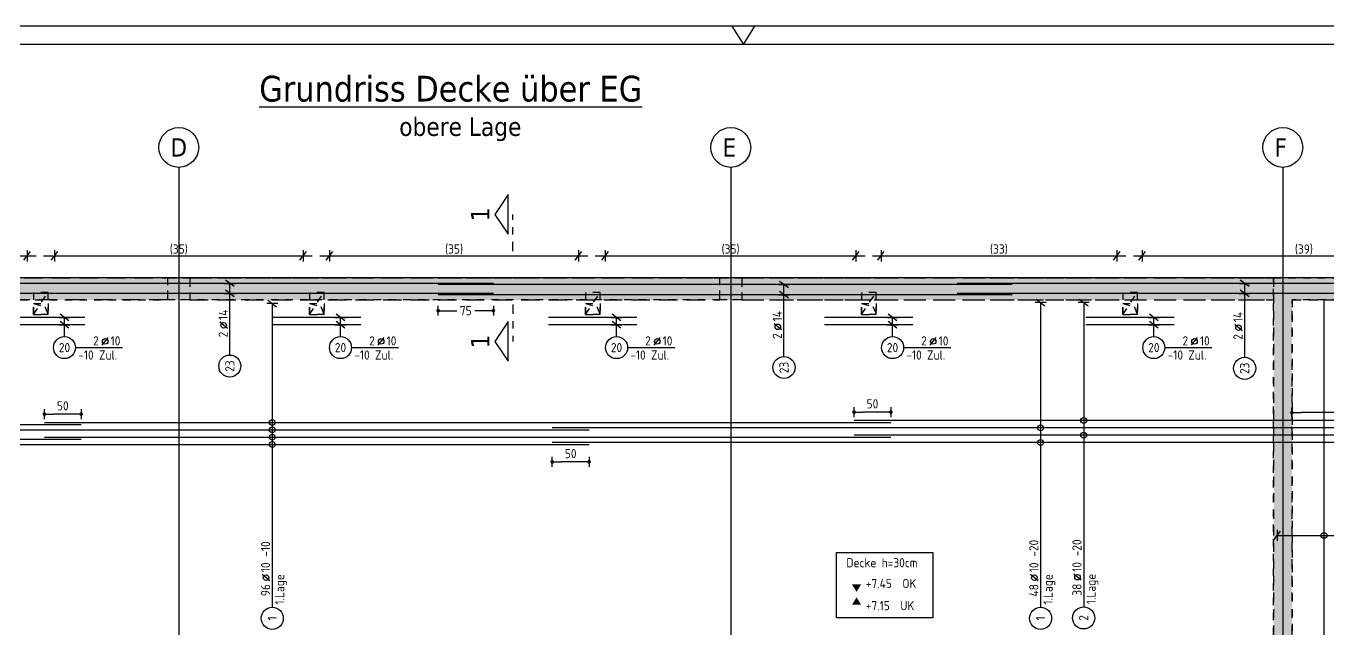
# Model space of a CAD drawing. Extents: x 0 to 76.8, y 0 to 29.7.
# Drawn here: x 19.98 to 37.67, y 21.51 to 29.7 of the extents above; entities that cross this region are included whole.
import ezdxf
from ezdxf.enums import TextEntityAlignment as Align

# ---------------------------------------------------------------- set-up
doc = ezdxf.new("R2010")
doc.units = 0
doc.header["$LTSCALE"] = 0.5
for name, pattern in [('AUSGEZOGEN', [1000.01, 1000, 0.01]), ('DOT', [0.175, 0.05, -0.125]), ('HIDDEN2', [0.187, 0.125, -0.062]), ('PUNKT', [0.175, 0.05, -0.125]), ('STRICHLINIE', [0.75, 0.5, -0.25]), ('STRICHPUNKT2', [0.55, 0.25, -0.125, 0.05, -0.125]), ('VERDECKT', [0.375, 0.25, -0.125])]:
    doc.linetypes.add(name, pattern=pattern)
for name, color, linetype in [('1.OG', 7, 'Continuous'), ('ACHSEN', 7, 'Continuous'), ('BETON', 7, 'Continuous'), ('Brüstung 1.OG', 7, 'Continuous'), ('DD', 7, 'Continuous'), ('DRUEBER', 7, 'Continuous'), ('grau_mittel', 7, 'Continuous'), ('koten', 7, 'Continuous'), ('MASSE', 7, 'Continuous'), ('OBJEKT', 7, 'Continuous'), ('RAHMEN', 7, 'Continuous'), ('RND', 7, 'Continuous'), ('SCHNITTE', 7, 'Continuous'), ('SFP_Achsen', 7, 'Continuous'), ('TEXT', 7, 'Continuous'), ('VERDECKT', 7, 'Continuous'), ('VERDECKT2', 7, 'Continuous')]:
    doc.layers.add(name, color=color, linetype=linetype)
doc.styles.add('helv', font='tahoma.ttf')
doc.styles.add('txt', font='isocp.shx')
doc.dimstyles.new('DOT_I', dxfattribs={"dimscale": 0.5, "dimtxt": 0.25, "dimasz": 0.25, "dimexe": 0.1, "dimexo": 0.3, "dimgap": 0.1, "dimtad": 1, "dimdec": 3, "dimzin": 3, "dimtxsty": 'txt', "dimblk": 'DOT', "dimblk1": 'DOT', "dimblk2": 'DOT', "dimsah": 1, "dimcen": 0.1, "dimse1": 1, "dimse2": 1, "dimazin": 0, "dimtfac": 1, "dimtdec": 4, "dimtix": 1, "dimtmove": 2, "dimatfit": 3, "dimfxl": 0, "dimtvp": 1, "dimtolj": 1, "dimtzin": 0, "dimarcsym": 0})
pattern_1 = [(0, (-74.13047, 266.186844), (0.025, 0.05), [0, -0.05])]

# ---------------------------------------------------------------- blocks, each defined once
blk = doc.blocks.new('okrd_o')
at = {"layer": 'koten', "color": 7, "linetype": 'Continuous'}
blk.add_solid([(-0.125, 0.202), (0.125, 0.202), (0, 0)], dxfattribs=at)
at = {"layer": 'koten', "style": 'txt'}
blk.add_attdef('OKRD', (0.25, 0.1), '', height=0.25, dxfattribs=at)
blk = doc.blocks.new('okrd_u')
at = {"layer": 'koten', "color": 7, "linetype": 'Continuous'}
blk.add_solid([(-0.125, -0.202), (0.125, -0.202), (0, 0)], dxfattribs=at)
at = {"layer": 'koten', "style": 'txt'}
blk.add_attdef('OKRD', (0.25, -0.35), '', height=0.25, dxfattribs=at)
blk = doc.blocks.new('A1-35-0')
at = {"layer": 'RAHMEN'}
blk.add_line((118.9, 59.4), (0, 59.4), dxfattribs=at)
at = {"layer": 'RAHMEN', "color": 7, "linetype": 'Continuous'}
for p, q in [((59.14, 59.4), (59.45, 58.9)), ((59.45, 58.9), (59.76, 59.4))]:
    blk.add_line(p, q, dxfattribs=at)
at = {"layer": 'RAHMEN', "color": 5}
blk.add_line((118.4, 58.9), (2, 58.9), dxfattribs=at)
blk = doc.blocks.new('lei_gre')
at = {"layer": 'RND', "color": 7, "linetype": 'Continuous'}
for p, q in [((-0.09, -0.12), (0.09, 0.12)), ((0, 0.15), (0, -0.15))]:
    blk.add_line(p, q, dxfattribs=at)
blk = doc.blocks.new('RND_LEI')
at = {"layer": 'RND', "color": 7, "linetype": 'Continuous'}
blk.add_line((1.022, 0.066), (1.19, 0.27), dxfattribs=at)
for centre, radius in [((0, 0), 0.3), ((1.106, 0.168), 0.075)]:
    blk.add_circle(centre, radius, dxfattribs=at)
at = {"layer": 'RND', "color": 7, "linetype": 'Continuous', "style": 'txt'}
blk.add_attdef('POSL', text='', height=0.25, dxfattribs=at).set_placement((0, 0), align=Align.MIDDLE)
blk.add_attdef('ANZ', text='', height=0.25, dxfattribs=at).set_placement((0.931, 0.057), align=Align.RIGHT)
for tag, p in [('DUM', (1.253, 0.057)), ('ABSTD', (1.674, 0.057)), ('POSTXT', (0.374, -0.327))]:
    blk.add_attdef(tag, p, '', height=0.25, dxfattribs=at)
blk = doc.blocks.new('DOT')
at = {"layer": 'MASSE', "color": 7, "linetype": 'Continuous'}
for p, q in [((0, 0), (-1, 0)), ((0, 0.54), (0, -0.54))]:
    blk.add_line(p, q, dxfattribs=at)
at = {"layer": 'MASSE', "color": 7, "linetype": 'Continuous', "const_width": 0.2}
blk.add_lwpolyline([(-0.1, 0, 1), (0.1, 0, 1)], format="xyb", close=True, dxfattribs=at)
blk = doc.blocks.new('*D26')
at = {"layer": 'Defpoints', "color": 0, "linetype": 'AUSGEZOGEN', "transparency": 16777216}
for p in [(20.229, 24.428), (20.229, 24.428), (20.729, 24.428)]:
    blk.add_point(p, dxfattribs=at)
at = {"layer": 'MASSE', "color": 0, "linetype": 'AUSGEZOGEN', "lineweight": -2, "transparency": 16777216}
blk.add_line((20.604, 24.428), (20.354, 24.428), dxfattribs=at)
at = {"layer": 'MASSE', "color": 0, "linetype": 'AUSGEZOGEN', "lineweight": -2, "transparency": 16777216, "xscale": 0.125, "yscale": 0.125, "zscale": 0.125, "rotation": 180}
blk.add_blockref('DOT', (20.229, 24.428), dxfattribs=at)
at = {"layer": 'MASSE', "color": 0, "linetype": 'AUSGEZOGEN', "lineweight": -2, "transparency": 16777216, "xscale": 0.125, "yscale": 0.125, "zscale": 0.125}
blk.add_blockref('DOT', (20.729, 24.428), dxfattribs=at)
at = {"layer": 'MASSE', "color": 0, "linetype": 'AUSGEZOGEN', "transparency": 16777216, "insert": (20.479, 24.541), "char_height": 0.125, "attachment_point": 5, "style": 'txt'}
blk.add_mtext('\\A1;50', dxfattribs=at)
blk = doc.blocks.new('*D27')
at = {"layer": 'Defpoints', "color": 0, "linetype": 'AUSGEZOGEN', "transparency": 16777216}
for p in [(27.129, 23.779), (27.129, 23.779), (27.629, 23.779)]:
    blk.add_point(p, dxfattribs=at)
at = {"layer": 'MASSE', "color": 0, "linetype": 'AUSGEZOGEN', "lineweight": -2, "transparency": 16777216}
blk.add_line((27.504, 23.779), (27.254, 23.779), dxfattribs=at)
at = {"layer": 'MASSE', "color": 0, "linetype": 'AUSGEZOGEN', "lineweight": -2, "transparency": 16777216, "xscale": 0.125, "yscale": 0.125, "zscale": 0.125, "rotation": 180}
blk.add_blockref('DOT', (27.129, 23.779), dxfattribs=at)
at = {"layer": 'MASSE', "color": 0, "linetype": 'AUSGEZOGEN', "lineweight": -2, "transparency": 16777216, "xscale": 0.125, "yscale": 0.125, "zscale": 0.125}
blk.add_blockref('DOT', (27.629, 23.779), dxfattribs=at)
at = {"layer": 'MASSE', "color": 0, "linetype": 'AUSGEZOGEN', "transparency": 16777216, "insert": (27.379, 23.892), "char_height": 0.125, "attachment_point": 5, "style": 'txt'}
blk.add_mtext('\\A1;50', dxfattribs=at)
blk = doc.blocks.new('*D28')
at = {"layer": 'Defpoints', "color": 0, "linetype": 'AUSGEZOGEN', "transparency": 16777216}
for p in [(31.229, 24.455), (31.229, 24.455), (31.729, 24.455)]:
    blk.add_point(p, dxfattribs=at)
at = {"layer": 'MASSE', "color": 0, "linetype": 'AUSGEZOGEN', "lineweight": -2, "transparency": 16777216}
blk.add_line((31.604, 24.455), (31.354, 24.455), dxfattribs=at)
at = {"layer": 'MASSE', "color": 0, "linetype": 'AUSGEZOGEN', "lineweight": -2, "transparency": 16777216, "xscale": 0.125, "yscale": 0.125, "zscale": 0.125, "rotation": 180}
blk.add_blockref('DOT', (31.229, 24.455), dxfattribs=at)
at = {"layer": 'MASSE', "color": 0, "linetype": 'AUSGEZOGEN', "lineweight": -2, "transparency": 16777216, "xscale": 0.125, "yscale": 0.125, "zscale": 0.125}
blk.add_blockref('DOT', (31.729, 24.455), dxfattribs=at)
at = {"layer": 'MASSE', "color": 0, "linetype": 'AUSGEZOGEN', "transparency": 16777216, "insert": (31.479, 24.568), "char_height": 0.125, "attachment_point": 5, "style": 'txt'}
blk.add_mtext('\\A1;50', dxfattribs=at)
blk = doc.blocks.new('*D29')
at = {"layer": 'Defpoints', "color": 0, "linetype": 'AUSGEZOGEN', "transparency": 16777216}
for p in [(37.179, 24.448), (37.179, 24.448), (38.629, 24.448)]:
    blk.add_point(p, dxfattribs=at)
at = {"layer": 'MASSE', "color": 0, "linetype": 'AUSGEZOGEN', "lineweight": -2, "transparency": 16777216}
blk.add_line((38.504, 24.448), (37.304, 24.448), dxfattribs=at)
at = {"layer": 'MASSE', "color": 0, "linetype": 'AUSGEZOGEN', "lineweight": -2, "transparency": 16777216, "xscale": 0.125, "yscale": 0.125, "zscale": 0.125, "rotation": 180}
blk.add_blockref('DOT', (37.179, 24.448), dxfattribs=at)
at = {"layer": 'MASSE', "color": 0, "linetype": 'AUSGEZOGEN', "lineweight": -2, "transparency": 16777216, "xscale": 0.125, "yscale": 0.125, "zscale": 0.125}
blk.add_blockref('DOT', (38.629, 24.448), dxfattribs=at)
at = {"layer": 'MASSE', "color": 0, "linetype": 'AUSGEZOGEN', "transparency": 16777216, "insert": (37.904, 24.56), "char_height": 0.125, "attachment_point": 5, "style": 'txt'}
blk.add_mtext('\\A1;145', dxfattribs=at)
blk = doc.blocks.new('*D39')
at = {"layer": 'Defpoints', "color": 0, "linetype": 'AUSGEZOGEN', "transparency": 16777216}
for p in [(25.579, 25.833), (25.579, 25.833), (26.329, 25.833)]:
    blk.add_point(p, dxfattribs=at)
at = {"layer": 'MASSE', "color": 0, "linetype": 'AUSGEZOGEN', "lineweight": -2, "transparency": 16777216}
for p, q in [((25.704, 25.833), (25.833, 25.833)), ((26.204, 25.833), (26.076, 25.833))]:
    blk.add_line(p, q, dxfattribs=at)
at = {"layer": 'MASSE', "color": 0, "linetype": 'AUSGEZOGEN', "lineweight": -2, "transparency": 16777216, "xscale": 0.125, "yscale": 0.125, "zscale": 0.125, "rotation": 180}
blk.add_blockref('DOT', (25.579, 25.833), dxfattribs=at)
at = {"layer": 'MASSE', "color": 0, "linetype": 'AUSGEZOGEN', "lineweight": -2, "transparency": 16777216, "xscale": 0.125, "yscale": 0.125, "zscale": 0.125}
blk.add_blockref('DOT', (26.329, 25.833), dxfattribs=at)
at = {"layer": 'MASSE', "color": 0, "linetype": 'AUSGEZOGEN', "transparency": 16777216, "insert": (25.954, 25.833), "char_height": 0.125, "attachment_point": 5, "style": 'txt'}
blk.add_mtext('\\A1;75', dxfattribs=at)
blk = doc.blocks.new('SCHN-1')
at = {"layer": 'SCHNITTE', "color": 5, "linetype": 'Continuous'}
blk.add_lwpolyline([(0.54, 0.125), (0, 0.485), (-0.54, 0.125)], close=True, dxfattribs=at)
at = {"layer": 'SCHNITTE', "color": 6, "linetype": 'Continuous', "style": 'helv'}
blk.add_attdef('SCHN-1', text='', height=0.5, dxfattribs=at).set_placement((0, 0.635), align=Align.CENTER)

msp = doc.modelspace()

# ---------------------------------------------------------------- hatches: boundary and pattern name
at = {"layer": '1.OG', "linetype": 'AUSGEZOGEN'}
h = msp.add_hatch(dxfattribs=at)
h.set_pattern_fill('DOTS', scale=0.8, double=1)
h.set_pattern_definition(pattern_1)
h.paths.add_polyline_path([(4.6895, 25.9803), (8.1795, 25.9803), (8.1795, 18.0303), (8.5795, 18.0303), (8.5795, 18.2803), (8.4295, 18.2803), (8.4295, 25.9803), (10.6795, 25.9803), (10.6795, 18.2803), (9.4645, 18.2803), (9.4645, 18.0303), (10.9295, 18.0303), (10.9295, 26.2803), (4.5295, 26.2803), (4.5295, 19.2053), (4.4795, 19.2053), (4.4795, 14.4753), (4.0245, 14.4753), (4.0245, 14.1753), (4.6895, 14.1753)])
h.paths.add_polyline_path([(8.1795, 11.7803), (8.5795, 11.7803), (8.5795, 12.0303), (8.4295, 12.0303), (8.4295, 16.1553), (14.5145, 16.1553), (14.5145, 12.0303), (14.3645, 12.0303), (14.3645, 11.7803), (14.9145, 11.7803), (14.9145, 12.0303), (14.7645, 12.0303), (14.7644, 14.7153), (17.6145, 14.7153), (17.6145, 12.0303), (16.0495, 12.0303), (16.0495, 11.7803), (25.2995, 11.7803), (25.2995, 12.0303), (20.2295, 12.0303), (20.2295, 15.3753), (21.3545, 15.3753), (21.3545, 15.6253), (20.2295, 15.6253), (20.2295, 16.4053), (17.4645, 16.4053), (17.4645, 16.1553), (17.6145, 16.1553), (17.6145, 14.9653), (14.7645, 14.9653), (14.7645, 16.1553), (16.5795, 16.1553), (16.5795, 16.4053), (8.1795, 16.4053)])
h.paths.add_polyline_path([(9.5895, 12.0303), (9.5895, 11.7803), (13.3545, 11.7803), (13.3545, 12.0303)], flags=17)
h.paths.add_polyline_path([(17.8645, 12.0303), (18.7795, 12.0303), (18.7795, 16.1553), (17.8645, 16.1553)], flags=16)
h.paths.add_polyline_path([(19.9795, 16.1553), (19.0295, 16.1553), (19.0295, 12.0303), (19.9795, 12.0303)], flags=16)
h.paths.add_polyline_path([(43.4545, 11.7553), (43.4545, 12.0553), (43.1545, 12.0553), (43.1545, 11.7553)])
h.paths.add_polyline_path([(43.4545, 18.7803), (43.1545, 18.7803), (43.1545, 18.0303), (43.4545, 18.0303)], flags=17)
h.paths.add_polyline_path([(39.6795, 25.9803), (43.1545, 25.9803), (43.1545, 21.2803), (43.4545, 21.2803), (43.4545, 26.2803), (36.9295, 26.2803), (36.9295, 18.0303), (38.3945, 18.0303), (38.3945, 18.2803), (37.1795, 18.2803), (37.1795, 25.9803), (39.4295, 25.9803), (39.4295, 18.2803), (39.2795, 18.2803), (39.2795, 18.0303), (39.6795, 18.0303)])
h.paths.add_polyline_path([(36.9295, 16.1553), (36.9295, 15.29), (37.1795, 15.29), (37.1795, 16.4053), (31.1045, 16.4053), (31.1045, 15.6253), (30.0545, 15.6253), (30.0545, 15.3753), (31.1045, 15.3753), (31.1045, 12.0303), (26.3095, 12.0303), (26.3095, 11.7803), (31.5045, 11.7803), (31.5045, 12.0303), (31.3545, 12.0303), (31.3545, 14.0053), (31.5045, 14.0053), (31.5045, 14.2553), (31.3545, 14.2553), (31.3545, 16.1553)])
h.paths.add_polyline_path([(33.9795, 14.0053), (33.9795, 12.0303), (32.3895, 12.0303), (32.3895, 11.7803), (37.1795, 11.7803), (37.1795, 12.4903), (36.9295, 12.4903), (36.9295, 12.0303), (34.2295, 12.0303), (34.2295, 14.0053), (36.9295, 14.0053), (36.9295, 13.5403), (37.1795, 13.5403), (37.1795, 14.405), (36.9295, 14.405), (36.9295, 14.2553), (32.3895, 14.2553), (32.3895, 14.0053)])
h.paths.add_polyline_path([(28.6545, 15.3753), (28.6545, 15.6253), (26.5045, 15.6253), (26.5045, 15.3753)], flags=17)
h.paths.add_polyline_path([(22.7545, 15.6253), (22.7545, 15.3753), (25.1045, 15.3753), (25.1045, 15.6253)], flags=17)
h.paths.add_polyline_path([(13.6295, 18.7803), (13.3795, 18.7803), (13.3795, 18.0853), (13.6295, 18.0853)])
h.paths.add_polyline_path([(15.4795, 18.0853), (15.7295, 18.0853), (15.7295, 18.7803), (15.4795, 18.7803)])
h.paths.add_polyline_path([(17.1295, 18.0853), (17.3795, 18.0853), (17.3795, 18.7803), (17.1295, 18.7803)])
h.paths.add_polyline_path([(19.2295, 18.0853), (19.4795, 18.0853), (19.4795, 18.7803), (19.2295, 18.7803)])
h.paths.add_polyline_path([(20.8795, 18.0853), (21.1295, 18.0853), (21.1295, 18.7803), (20.8795, 18.7803)])
h.paths.add_polyline_path([(22.9795, 18.0853), (23.2295, 18.0853), (23.2295, 18.7803), (22.9795, 18.7803)])
h.paths.add_polyline_path([(24.6295, 18.0853), (24.8795, 18.0853), (24.8795, 18.7803), (24.6295, 18.7803)])
h.paths.add_polyline_path([(26.7295, 18.0853), (26.9795, 18.0853), (26.9795, 18.7803), (26.7295, 18.7803)])
h.paths.add_polyline_path([(28.3795, 18.0853), (28.6295, 18.0853), (28.6295, 18.7803), (28.3795, 18.7803)])
h.paths.add_polyline_path([(30.4795, 18.0853), (30.7295, 18.0853), (30.7295, 18.7803), (30.4795, 18.7803)])
h.paths.add_polyline_path([(32.1295, 18.0853), (32.3795, 18.0853), (32.3795, 18.7803), (32.1295, 18.7803)])
h.paths.add_polyline_path([(34.4795, 18.7803), (34.2295, 18.7803), (34.2295, 18.0853), (34.4795, 18.0853)])
h.paths.add_polyline_path([(29.4045, 26.2803), (29.4045, 25.9803), (29.7045, 25.9803), (29.7045, 26.2803)])
h.paths.add_polyline_path([(21.9045, 26.2803), (21.9045, 25.9803), (22.2045, 25.9803), (22.2045, 26.2803)])
h.paths.add_polyline_path([(14.4045, 26.2803), (14.4045, 25.9803), (14.7045, 25.9803), (14.7045, 26.2803)])
h.paths.add_polyline_path([(4.4795, 10.7803), (4.6895, 10.7803), (4.6895, 12.1253), (4.0245, 12.1253), (4.0245, 11.8253), (4.4795, 11.8253)])
at = {"layer": 'Brüstung 1.OG', "linetype": 'DOT'}
h = msp.add_hatch(dxfattribs=at)
h.set_pattern_fill('DOTS', color=102, scale=0.8, double=1)
h.set_pattern_definition(pattern_1)
h.paths.add_polyline_path([(14.4045, 25.9803), (14.4045, 26.2803), (10.9295, 26.2803), (10.9295, 25.9803)])
h.paths.add_polyline_path([(14.7045, 26.2803), (14.7045, 25.9803), (21.9045, 25.9803), (21.9045, 26.2803)])
h.paths.add_polyline_path([(29.4045, 25.9803), (29.4045, 26.2803), (22.2045, 26.2803), (22.2045, 25.9803)])
h.paths.add_polyline_path([(36.9295, 25.9803), (36.9295, 26.2803), (29.7045, 26.2803), (29.7045, 25.9803)])
h.paths.add_polyline_path([(43.4545, 18.0303), (43.1545, 18.0303), (43.1545, 12.0553), (43.4545, 12.0553)])
h.paths.add_polyline_path([(43.1545, 10.7803), (43.4545, 10.7803), (43.4545, 11.7553), (43.1545, 11.7553)])
at = {"layer": 'grau_mittel'}
h = msp.add_hatch(color=61, dxfattribs=at)
h.paths.add_polyline_path([(8.1795, 25.9803), (8.1795, 26.2803), (4.5295, 26.2803), (4.5295, 20.7903), (4.6895, 20.7903), (4.6895, 25.9803)])
h.paths.add_polyline_path([(4.5295, 19.2053), (4.4795, 19.2053), (4.4795, 14.4753), (4.0245, 14.4753), (4.0245, 14.1753), (4.6895, 14.1753), (4.6895, 20.7903), (4.5295, 20.7903)])
h.paths.add_polyline_path([(4.4045, 14.1753), (4.4045, 12.1253), (4.6895, 12.1253), (4.7545, 12.1253), (4.7545, 14.1753), (4.6895, 14.1753)])
h.paths.add_polyline_path([(4.4795, 11.8253), (4.4795, 10.7803), (4.6895, 10.7803), (4.6895, 12.1253), (4.0245, 12.1253), (4.0245, 11.8253)])
h.paths.add_polyline_path([(9.5895, 11.7803), (9.5895, 12.0303), (8.5792, 12.0303), (8.5792, 11.7803)], flags=17)
h.paths.add_polyline_path([(8.1795, 11.7803), (8.5792, 11.7803), (8.5792, 12.0303), (8.4295, 12.0303), (8.4295, 16.1553), (14.5145, 16.1553), (14.5145, 15.6603), (14.7645, 15.6603), (14.7645, 16.1553), (14.9145, 16.1553), (15.8245, 16.1553), (15.8245, 16.4053), (8.1795, 16.4053)])
h.paths.add_polyline_path([(9.5895, 11.7803), (9.7895, 11.7803), (9.7895, 12.0303), (9.5895, 12.0303)], flags=17)
h.paths.add_polyline_path([(9.9895, 12.0303), (9.9895, 11.7803), (12.9545, 11.7803), (12.9545, 12.0303)], flags=17)
h.paths.add_polyline_path([(13.3545, 12.0303), (13.1545, 12.0303), (13.1545, 11.7803), (13.3545, 11.7803)], flags=17)
h.paths.add_polyline_path([(13.3545, 12.0303), (13.3545, 11.7803), (14.3645, 11.7803), (14.3645, 12.0303)], flags=17)
h.paths.add_polyline_path([(14.7645, 12.0303), (14.7645, 14.4653), (14.7644, 14.4653), (14.7644, 14.7153), (15.0145, 14.7153), (16.1245, 14.7153), (16.1245, 14.9653), (14.7645, 14.9653), (14.7645, 15.1153), (14.7645, 15.5103), (14.5145, 15.5103), (14.5145, 12.0303), (14.3645, 12.0303), (14.3645, 11.7803), (14.9145, 11.7803), (14.9145, 12.0303)])
h.paths.add_polyline_path([(15.9245, 11.7803), (15.9245, 12.0303), (14.9145, 12.0303), (14.9145, 11.7803)], flags=17)
h.paths.add_polyline_path([(15.9245, 11.7803), (16.1245, 11.7803), (16.1245, 12.0303), (15.9245, 12.0303)], flags=17)
h.paths.add_polyline_path([(17.8645, 14.7153), (17.8645, 14.9653), (16.3245, 14.9653), (16.3245, 14.7153)])
h.paths.add_polyline_path([(16.2245, 16.4053), (16.2245, 16.1553), (16.5795, 16.1553), (16.5795, 16.4053)])
h.paths.add_polyline_path([(16.5795, 16.1553), (17.4645, 16.1553), (17.4645, 16.4053), (16.5795, 16.4053)])
h.paths.add_polyline_path([(25.1045, 15.3753), (25.1045, 15.6253), (22.7545, 15.6253), (22.7545, 15.3753)])
h.paths.add_polyline_path([(28.8495, 11.7803), (28.8495, 12.0303), (20.7295, 12.0303), (20.7295, 11.7803)])
h.paths.add_polyline_path([(28.8495, 12.0303), (28.8495, 11.7803), (29.8595, 11.7803), (29.8595, 12.0303)])
h.paths.add_polyline_path([(29.8595, 12.0303), (29.8595, 11.7803), (30.0595, 11.7803), (30.0595, 12.0303)])
h.paths.add_polyline_path([(30.2595, 12.0303), (30.2595, 11.7803), (31.5045, 11.7803), (31.5045, 12.0303), (31.3545, 12.0303), (31.3545, 13.8053), (31.1045, 13.8053), (31.1045, 12.0303)])
h.paths.add_polyline_path([(31.5045, 12.0303), (31.5045, 11.7803), (32.3895, 11.7803), (32.3895, 12.0303)])
h.paths.add_polyline_path([(32.3895, 12.0303), (32.3895, 11.7803), (33.0945, 11.7803), (33.0945, 12.0303)], flags=17)
h.paths.add_polyline_path([(37.1795, 11.7803), (37.1795, 12.4903), (36.9295, 12.4903), (36.9295, 12.0303), (34.2295, 12.0303), (34.2295, 14.0053), (36.9295, 14.0053), (36.9295, 13.5403), (37.1795, 13.5403), (37.1795, 13.7903), (37.0995, 13.7903), (37.0995, 13.9403), (37.1795, 13.9403), (37.1795, 14.405), (36.9295, 14.405), (36.9295, 14.2553), (32.3895, 14.2553), (32.3895, 14.0053), (33.9795, 14.0053), (33.9795, 12.0303), (33.6945, 12.0303), (33.6945, 11.7803)])
h.paths.add_polyline_path([(31.5045, 14.2553), (31.5045, 14.0053), (32.3895, 14.0053), (32.3895, 14.2553)])
h.paths.add_polyline_path([(31.5045, 14.2553), (31.3546, 14.2553), (31.3545, 14.2553), (31.3545, 15.1759), (31.1045, 15.1759), (31.1045, 14.0053), (31.5045, 14.0053)])
h.paths.add_polyline_path([(31.3545, 15.3753), (31.3545, 16.1553), (32.7345, 16.1553), (32.7345, 16.4053), (31.1045, 16.4053), (31.1045, 15.6253), (30.6045, 15.6253), (30.0545, 15.6253), (30.0545, 15.3753)])
h.paths.add_polyline_path([(26.5045, 15.6253), (26.5045, 15.3753), (28.6545, 15.3753), (28.6545, 15.6253)])
h.paths.add_polyline_path([(36.0295, 16.1553), (36.0295, 16.4053), (33.3345, 16.4053), (33.3345, 16.1553)])
h.paths.add_polyline_path([(36.6295, 16.4053), (36.6295, 16.1553), (37.1795, 16.1553), (37.1795, 16.4053)])
h.paths.add_polyline_path([(36.9295, 15.29), (37.1795, 15.29), (37.1795, 15.5553), (36.9295, 15.5553)])
h.paths.add_polyline_path([(36.9295, 14.405), (37.1795, 14.405), (37.1795, 15.29), (36.9295, 15.29)])
h.paths.add_polyline_path([(36.9295, 12.4903), (37.1795, 12.4903), (37.1795, 13.5403), (36.9295, 13.5403)], flags=17)
h.paths.add_polyline_path([(36.9294, 16.9553), (37.1795, 16.9553), (37.1795, 18.0303), (36.9294, 18.0303)])
h.paths.add_polyline_path([(37.9945, 18.0303), (37.9945, 18.2803), (37.1795, 18.2803), (37.1795, 25.9803), (39.4295, 25.9803), (39.4295, 18.2803), (39.2795, 18.2803), (39.2795, 18.0303), (39.6795, 18.0303), (39.6795, 25.9803), (39.6795, 26.2803), (36.9295, 26.2803), (36.9295, 18.0303)])
h.paths.add_polyline_path([(38.3945, 18.2803), (38.1945, 18.2803), (38.1945, 18.0303), (38.3945, 18.0303)], flags=17)
h.paths.add_polyline_path([(39.2795, 18.0303), (39.2795, 18.2803), (38.3945, 18.2803), (38.3945, 18.0303)], flags=17)
h.paths.add_polyline_path([(43.1545, 25.9803), (43.1545, 21.9983), (43.1545, 21.7903), (43.4545, 21.7903), (43.4545, 26.2803), (39.6795, 26.2803), (39.6795, 25.9803)])
h.paths.add_polyline_path([(43.4545, 21.7903), (43.1545, 21.7903), (43.1545, 21.2803), (43.4545, 21.2803)])
h.paths.add_polyline_path([(43.1545, 18.7803), (43.4545, 18.7803), (43.4545, 21.2803), (43.1545, 21.2803)])
h.paths.add_polyline_path([(43.4545, 18.7803), (43.1545, 18.7803), (43.1545, 18.0303), (43.4545, 18.0303)])
h.paths.add_polyline_path([(39.6795, 18.2803), (39.6795, 18.0303), (43.1545, 18.0303), (43.1545, 18.2803)])
h.paths.add_polyline_path([(43.1545, 12.0553), (43.4545, 12.0553), (43.4545, 18.0303), (43.1545, 18.0303)])
h.paths.add_polyline_path([(43.1545, 10.7803), (43.4545, 10.7803), (43.4545, 11.7553), (43.1545, 11.7553)])
h.paths.add_polyline_path([(43.4545, 11.7553), (43.4545, 12.0553), (43.1545, 12.0553), (43.1545, 11.7553)])
h.paths.add_polyline_path([(34.2295, 18.0853), (34.4795, 18.0853), (34.4795, 18.7803), (34.2295, 18.7803)])
h.paths.add_polyline_path([(32.1295, 18.0853), (32.3795, 18.0853), (32.3795, 18.7803), (32.1295, 18.7803)])
h.paths.add_polyline_path([(30.4795, 18.0853), (30.7295, 18.0853), (30.7295, 18.7803), (30.4795, 18.7803)])
h.paths.add_polyline_path([(28.3795, 18.0853), (28.6295, 18.0853), (28.6295, 18.7803), (28.3795, 18.7803)])
h.paths.add_polyline_path([(26.7295, 18.0853), (26.9795, 18.0853), (26.9795, 18.7803), (26.7295, 18.7803)])
h.paths.add_polyline_path([(24.8795, 18.7803), (24.6295, 18.7803), (24.6295, 18.0853), (24.8795, 18.0853)])
h.paths.add_polyline_path([(23.2295, 18.7803), (22.9795, 18.7803), (22.9795, 18.0853), (23.2295, 18.0853)])
h.paths.add_polyline_path([(20.8795, 18.0853), (21.1295, 18.0853), (21.1295, 18.7803), (20.8795, 18.7803)])
h.paths.add_polyline_path([(19.4795, 18.7803), (19.2295, 18.7803), (19.2295, 18.0853), (19.4795, 18.0853)])
h.paths.add_polyline_path([(17.1295, 18.0853), (17.3795, 18.0853), (17.3795, 18.7803), (17.1295, 18.7803)])
h.paths.add_polyline_path([(15.4795, 18.0853), (15.7295, 18.0853), (15.7295, 18.7803), (15.4795, 18.7803)])
h.paths.add_polyline_path([(13.3795, 18.0853), (13.6295, 18.0853), (13.6295, 18.7803), (13.3795, 18.7803)])
h.paths.add_polyline_path([(36.9295, 25.9803), (36.9295, 26.2803), (29.7045, 26.2803), (29.7045, 25.9803)])
h.paths.add_polyline_path([(29.4045, 25.9803), (29.7045, 25.9803), (29.7045, 26.2803), (29.4045, 26.2803)])
h.paths.add_polyline_path([(22.2045, 26.2803), (22.2045, 25.9803), (29.4045, 25.9803), (29.4045, 26.2803)])
h.paths.add_polyline_path([(22.2045, 26.2803), (21.9045, 26.2803), (21.9045, 25.9803), (22.2045, 25.9803)])
h.paths.add_polyline_path([(14.7045, 26.2803), (14.7045, 25.9803), (21.9045, 25.9803), (21.9045, 26.2803)])
h.paths.add_polyline_path([(14.7045, 25.9803), (14.7045, 26.2803), (14.4045, 26.2803), (14.4045, 25.9803)])
h.paths.add_polyline_path([(10.9295, 26.2803), (10.9295, 25.9803), (14.4045, 25.9803), (14.4045, 26.2803)])
h.paths.add_polyline_path([(10.6795, 25.9803), (10.6795, 18.2803), (9.9795, 18.2803), (9.8645, 18.2803), (9.8645, 18.0303), (10.9295, 18.0303), (10.9295, 26.2803), (8.1795, 26.2803), (8.1795, 25.9803), (8.1795, 21.1153), (8.1795, 18.0303), (8.5795, 18.0303), (8.5795, 18.2803), (8.4295, 18.2803), (8.4295, 25.9803), (8.6295, 25.9803)])
h.paths.add_polyline_path([(9.4645, 18.0303), (9.6645, 18.0303), (9.6645, 18.2803), (9.4645, 18.2803)], flags=17)
h.paths.add_polyline_path([(9.4645, 18.0303), (9.4645, 18.2803), (8.5795, 18.2803), (8.5795, 18.0303)], flags=17)
h.paths.add_polyline_path([(8.1795, 18.0303), (8.1795, 18.2803), (4.7545, 18.2803), (4.7545, 18.0303)])

# ---------------------------------------------------------------- linework, layer by layer
at = {"layer": '1.OG', "color": 7, "linetype": 'DOT', "lineweight": -2}
for points in [[(21.9045, 26.2803), (22.2045, 26.2803), (22.2045, 25.9803), (21.9045, 25.9803)], [(29.4045, 26.2803), (29.7045, 26.2803), (29.7045, 25.9803), (29.4045, 25.9803)]]:
    msp.add_lwpolyline(points, close=True, dxfattribs=at)
msp.add_lwpolyline([(37.1795, 18.2803), (38.3945, 18.2803), (38.3945, 18.0303), (36.9295, 18.0303), (36.9295, 26.2803), (43.4545, 26.2803), (43.4545, 21.2803), (43.1545, 21.2803), (43.1545, 25.9803), (39.6795, 25.9803), (39.6795, 18.0303), (39.2795, 18.0303), (39.2795, 18.2803), (39.4295, 18.2803), (39.4295, 25.9803), (37.1795, 25.9803), (37.1795, 18.2803)], dxfattribs=at)
at = {"layer": 'ACHSEN', "color": 140, "linetype": 'AUSGEZOGEN'}
for p, q in [((22.0545, 27.7803), (22.0545, 10.7803)), ((29.5545, 27.7803), (29.5545, 10.7803)), ((37.0545, 27.7803), (37.0545, 10.7803)), ((43.4545, 26.2803), (2.2545, 26.2803))]:
    msp.add_line(p, q, dxfattribs=at)
at = {"layer": 'BETON', "color": 6, "linetype": 'AUSGEZOGEN', "lineweight": -2}
msp.add_line((43.4545, 26.2803), (4.4545, 26.2803), dxfattribs=at)
at = {"layer": 'Brüstung 1.OG', "color": 102, "linetype": 'DOT'}
for p, q in [((21.9045, 26.2803), (14.7045, 26.2803)), ((22.2045, 26.2803), (29.4045, 26.2803)), ((29.7045, 26.2803), (36.9295, 26.2803)), ((14.7045, 25.9803), (21.9045, 25.9803)), ((29.4045, 25.9803), (22.2045, 25.9803)), ((29.7045, 25.9803), (36.9295, 25.9803))]:
    msp.add_line(p, q, dxfattribs=at)
at = {"layer": 'DD', "color": 7, "linetype": 'HIDDEN2'}
for p, q in [((20.0795, 25.9303), (20.2362, 25.8902)), ((20.2362, 25.8902), (20.2795, 25.7803)), ((23.8295, 25.9303), (23.9862, 25.8902)), ((23.9862, 25.8902), (24.0295, 25.7803)), ((27.5795, 25.9303), (27.7362, 25.8902)), ((27.7362, 25.8902), (27.7795, 25.7803)), ((31.3295, 25.9303), (31.4862, 25.8902)), ((31.4862, 25.8902), (31.5295, 25.7803)), ((34.8795, 25.9303), (35.0362, 25.8902)), ((35.0362, 25.8902), (35.0795, 25.7803))]:
    msp.add_line(p, q, dxfattribs=at)
for points in [[(20.0795, 25.9303), (20.2795, 25.9303), (20.2795, 25.7803), (20.0795, 25.7803)], [(23.8295, 25.9303), (24.0295, 25.9303), (24.0295, 25.7803), (23.8295, 25.7803)], [(27.5795, 25.9303), (27.7795, 25.9303), (27.7795, 25.7803), (27.5795, 25.7803)], [(31.3295, 25.9303), (31.5295, 25.9303), (31.5295, 25.7803), (31.3295, 25.7803)], [(34.8795, 25.9303), (35.0795, 25.9303), (35.0795, 25.7803), (34.8795, 25.7803)]]:
    msp.add_lwpolyline(points, close=True, dxfattribs=at)
at = {"layer": 'DRUEBER', "color": 7, "linetype": 'PUNKT'}
for p, q in [((20.0795, 25.7803), (20.2795, 26.0803)), ((23.8295, 25.7803), (24.0295, 26.0803)), ((27.5795, 25.7803), (27.7795, 26.0803)), ((31.3295, 25.7803), (31.5295, 26.0803)), ((34.8795, 25.7803), (35.0795, 26.0803))]:
    msp.add_line(p, q, dxfattribs=at)
for points in [[(20.0795, 25.7803), (20.2795, 25.7803), (20.2795, 26.0803), (20.0795, 26.0803)], [(23.8295, 25.7803), (24.0295, 25.7803), (24.0295, 26.0803), (23.8295, 26.0803)], [(27.5795, 25.7803), (27.7795, 25.7803), (27.7795, 26.0803), (27.5795, 26.0803)], [(31.3295, 25.7803), (31.5295, 25.7803), (31.5295, 26.0803), (31.3295, 26.0803)], [(34.8795, 25.7803), (35.0795, 25.7803), (35.0795, 26.0803), (34.8795, 26.0803)]]:
    msp.add_lwpolyline(points, close=True, dxfattribs=at)
at = {"layer": 'OBJEKT', "color": 1, "linetype": 'AUSGEZOGEN'}
msp.add_lwpolyline([(30.989, 22.5499), (32.3009, 22.5499), (32.3009, 21.6608), (30.989, 21.6608)], close=True, dxfattribs=at)
at = {"layer": 'RND', "color": 7, "linetype": 'AUSGEZOGEN'}
for p, q in [((16.6019, 26.5784), (19.9936, 26.5784)), ((20.3658, 26.5784), (23.744, 26.5784)), ((24.1031, 26.5784), (27.486, 26.5784)), ((27.8495, 26.5784), (31.2538, 26.5784)), ((31.5954, 26.5784), (34.7985, 26.5784)), ((35.1445, 26.5784), (39.016, 26.5784)), ((22.7481, 25.2305), (22.7481, 25.8705)), ((23.3245, 25.9315), (23.3245, 21.8035)), ((30.2772, 25.2112), (30.2772, 25.8512)), ((33.7631, 25.9434), (33.7631, 21.8035)), ((34.3488, 25.9427), (34.3488, 21.8093)), ((36.5363, 25.1996), (36.5363, 25.8396)), ((20.6519, 25.3317), (21.2919, 25.3317)), ((24.4019, 25.3317), (25.0419, 25.3317)), ((28.1519, 25.3317), (28.7919, 25.3317)), ((31.9019, 25.3317), (32.5419, 25.3317)), ((35.4519, 25.3317), (36.0919, 25.3317)), ((36.9771, 22.7795), (37.9222, 22.7795))]:
    msp.add_line(p, q, dxfattribs=at)
at = {"layer": 'RND', "color": 7, "linetype": 'VERDECKT'}
for p, q in [((19.9936, 26.5784), (20.3658, 26.5784)), ((23.744, 26.5784), (24.1031, 26.5784)), ((27.486, 26.5784), (27.8495, 26.5784)), ((31.2538, 26.5784), (31.5954, 26.5784)), ((34.7985, 26.5784), (35.1445, 26.5784))]:
    msp.add_line(p, q, dxfattribs=at)
at = {"layer": 'RND', "color": 102, "linetype": 'AUSGEZOGEN'}
for p, q in [((22.7481, 25.8705), (22.7481, 26.2045)), ((30.2772, 25.8512), (30.2772, 26.1866)), ((36.5363, 25.8396), (36.5363, 26.2045)), ((20.5019, 25.4817), (20.5019, 25.741)), ((24.2519, 25.4817), (24.2519, 25.741)), ((28.0019, 25.4817), (28.0019, 25.741)), ((31.7519, 25.4817), (31.7519, 25.741)), ((35.3019, 25.4817), (35.3019, 25.741))]:
    msp.add_line(p, q, dxfattribs=at)
at = {"layer": 'RND', "color": 1, "linetype": 'AUSGEZOGEN'}
for points in [[(26.3295, 26.2045), (18.5295, 26.2045)], [(33.3795, 26.1866), (25.5795, 26.1866)], [(40.4295, 26.2045), (32.6295, 26.2045)], [(26.3295, 26.0681), (18.5295, 26.0681)], [(33.3795, 26.0502), (25.5795, 26.0502)], [(40.4295, 26.0681), (32.6295, 26.0681)], [(37.6135, 25.9803), (37.6135, 18.3303)], [(20.7795, 25.741), (19.5795, 25.741)], [(24.5295, 25.741), (23.3295, 25.741)], [(28.2795, 25.741), (27.0795, 25.741)], [(32.0295, 25.741), (30.8295, 25.741)], [(35.5795, 25.741), (34.3795, 25.741)], [(20.7795, 25.641), (19.5795, 25.641)], [(24.5295, 25.641), (23.3295, 25.641)], [(28.2795, 25.641), (27.0795, 25.641)], [(32.0295, 25.641), (30.8295, 25.641)], [(35.5795, 25.641), (34.3795, 25.641)], [(9.2295, 24.2869), (20.7295, 24.2869)], [(20.2295, 24.3141), (31.7295, 24.3141)], [(38.6295, 24.2413), (27.1295, 24.2413)], [(38.6295, 24.3413), (31.2295, 24.3413)], [(9.2295, 24.0869), (20.7295, 24.0869)], [(16.1295, 24.2141), (27.6295, 24.2141)], [(20.2295, 24.1141), (31.7295, 24.1141)], [(38.6295, 24.1413), (31.2295, 24.1413)], [(16.1295, 24.0141), (27.6295, 24.0141)], [(38.6295, 24.0413), (27.1295, 24.0413)]]:
    msp.add_lwpolyline(points, dxfattribs=at)
at = {"layer": 'RND', "color": 7, "linetype": 'AUSGEZOGEN'}
for centre in [(23.3245, 24.3141), (23.3245, 24.2141), (33.7631, 24.2413), (34.3488, 24.3413), (23.3245, 24.1141), (33.7631, 24.0413), (34.3488, 24.1413), (23.3245, 24.0141), (37.6135, 22.7795)]:
    msp.add_circle(centre, 0.04, dxfattribs=at)
at = {"layer": 'SCHNITTE', "color": 5, "linetype": 'STRICHPUNKT2'}
for p, q in [((26.5921, 26.6418), (26.5921, 27.1418)), ((26.5921, 25.9152), (26.5921, 25.4152))]:
    msp.add_line(p, q, dxfattribs=at)
at = {"layer": 'SFP_Achsen', "color": 7, "linetype": 'AUSGEZOGEN'}
for centre in [(22.0545, 28.0508), (29.5545, 28.0508), (37.0545, 28.0508)]:
    msp.add_circle(centre, 0.2705, dxfattribs=at)
at = {"layer": 'VERDECKT', "color": 7, "linetype": 'VERDECKT', "lineweight": -2}
for p, q in [((43.4545, 26.2803), (36.9295, 26.2803)), ((36.9295, 26.2803), (36.9295, 18.0303)), ((37.1795, 18.2803), (37.1795, 25.9803)), ((37.1795, 25.9803), (39.4295, 25.9803))]:
    msp.add_line(p, q, dxfattribs=at)
for points in [[(21.9045, 26.2803), (22.2045, 26.2803), (22.2045, 25.9803), (21.9045, 25.9803)], [(29.4045, 26.2803), (29.7045, 26.2803), (29.7045, 25.9803), (29.4045, 25.9803)]]:
    msp.add_lwpolyline(points, close=True, dxfattribs=at)
at = {"layer": 'VERDECKT2', "color": 7, "linetype": 'STRICHLINIE'}
for p, q in [((14.7045, 26.2803), (21.9045, 26.2803)), ((22.2045, 26.2803), (29.4045, 26.2803)), ((29.7045, 26.2803), (36.9295, 26.2803)), ((21.9045, 25.9803), (14.7045, 25.9803)), ((22.2045, 25.9803), (29.4045, 25.9803)), ((29.7045, 25.9803), (36.9295, 25.9803))]:
    msp.add_line(p, q, dxfattribs=at)

# ---------------------------------------------------------------- block references
at = {"layer": 'koten', "color": 6, "linetype": 'AUSGEZOGEN', "xscale": 0.5, "yscale": 0.5, "zscale": 0.5}
for name, p, values in [('okrd_o', (31.2633, 22.0137), {'OKRD': '+7.45  OK'}), ('okrd_u', (31.2633, 21.9387), {'OKRD': '+7.15  UK'})]:
    msp.add_blockref(name, p, dxfattribs=at).add_auto_attribs(values)
at = {"layer": 'RAHMEN', "xscale": 0.5, "yscale": 0.5, "zscale": 0.5}
msp.add_blockref('A1-35-0', (0, 0), dxfattribs=at)
at = {"layer": 'RND', "color": 7, "linetype": 'AUSGEZOGEN', "xscale": 0.5, "yscale": 0.5, "zscale": 0.5}
for p in [(19.9936, 26.5784), (20.3658, 26.5784), (23.744, 26.5784), (24.1031, 26.5784), (27.486, 26.5784), (27.8495, 26.5784), (31.2538, 26.5784), (31.5954, 26.5784), (34.7985, 26.5784), (35.1445, 26.5784), (36.9771, 22.7795)]:
    msp.add_blockref('lei_gre', p, dxfattribs=at)
for p, rotation in [((22.7481, 26.2045), 90), ((30.2772, 26.1866), 90), ((36.5363, 26.2045), 90), ((22.7481, 26.0681), 90), ((30.2772, 26.0502), 90), ((36.5363, 26.0681), 90), ((23.3245, 25.9315), 270), ((33.7631, 25.9434), 270), ((34.3488, 25.9427), 270), ((20.5019, 25.741), 90), ((20.5019, 25.641), 90), ((24.2519, 25.741), 90), ((24.2519, 25.641), 90), ((28.0019, 25.741), 90), ((28.0019, 25.641), 90), ((31.7519, 25.741), 90), ((31.7519, 25.641), 90), ((35.3019, 25.741), 90), ((35.3019, 25.641), 90)]:
    msp.add_blockref('lei_gre', p, dxfattribs=dict(at, rotation=rotation))
at = {"layer": 'RND', "color": 7, "linetype": 'AUSGEZOGEN', "xscale": 0.5, "yscale": 0.5, "zscale": 0.5, "rotation": 90}
for p, values in [((22.7481, 25.0805), {'POSL': '23', 'DUM': '14', 'ANZ': '2'}), ((30.2772, 25.0612), {'POSL': '23', 'DUM': '14', 'ANZ': '2'}), ((36.5363, 25.0496), {'POSL': '23', 'DUM': '14', 'ANZ': '2'}), ((23.3245, 21.6535), {'POSL': '1', 'DUM': '10', 'ANZ': '96', 'ABSTD': '-10', 'POSTXT': '1.Lage'}), ((33.7631, 21.6535), {'POSL': '1', 'DUM': '10', 'ANZ': '48', 'ABSTD': '-20', 'POSTXT': '1.Lage'}), ((34.3488, 21.6593), {'POSL': '2', 'DUM': '10', 'ANZ': '38', 'ABSTD': '-20', 'POSTXT': '1.Lage'})]:
    msp.add_blockref('RND_LEI', p, dxfattribs=at).add_auto_attribs(values)
at = {"layer": 'RND', "color": 7, "linetype": 'AUSGEZOGEN', "xscale": 0.5, "yscale": 0.5, "zscale": 0.5}
for p in [(20.5019, 25.3317), (24.2519, 25.3317), (28.0019, 25.3317), (31.7519, 25.3317), (35.3019, 25.3317)]:
    msp.add_blockref('RND_LEI', p, dxfattribs=at).add_auto_attribs({'POSL': '20', 'DUM': '10', 'ANZ': '2', 'POSTXT': '-10 Zul.'})
at = {"layer": 'SCHNITTE', "color": 5, "linetype": 'STRICHPUNKT2', "xscale": 0.5, "yscale": 0.5, "zscale": 0.5, "rotation": 90}
for p in [(26.5921, 27.1418), (26.5921, 25.4152)]:
    msp.add_blockref('SCHN-1', p, dxfattribs=at).add_auto_attribs({'SCHN-1': '1'})

# ---------------------------------------------------------------- texts
at = {"layer": 'RND', "color": 7, "linetype": 'AUSGEZOGEN', "style": 'txt'}
for s, p in [('(35)', (22.0549, 26.6709)), ('(35)', (25.7946, 26.6709)), ('(35)', (29.5516, 26.6709)), ('(33)', (33.197, 26.6709)), ('(39)', (37.3412, 26.6709))]:
    msp.add_text(s, height=0.125, dxfattribs=at).set_placement(p, align=Align.MIDDLE)
at = {"layer": 'SFP_Achsen', "color": 6, "linetype": 'AUSGEZOGEN', "style": 'helv'}
for s, p in [('D', (21.9404, 27.9264)), ('E', (29.4404, 27.9264)), ('F', (36.9404, 27.9264))]:
    msp.add_text(s, height=0.25, dxfattribs=at).set_placement(p)
at = {"layer": 'TEXT', "color": 5, "linetype": 'AUSGEZOGEN', "style": 'helv'}
msp.add_text('%%UGrundriss Decke über EG', height=0.35, dxfattribs=at).set_placement((23.1476, 28.6746))
at = {"layer": 'TEXT', "color": 6, "linetype": 'AUSGEZOGEN', "style": 'helv'}
msp.add_text('obere Lage', height=0.25, dxfattribs=at).set_placement((25.05, 28.2077))
at = {"layer": 'TEXT', "color": 1, "linetype": 'AUSGEZOGEN', "style": 'txt'}
msp.add_text('Decke h=30cm', height=0.125, dxfattribs=at).set_placement((31.1252, 22.3467))

# ---------------------------------------------------------------- dimensions: what is measured, and where the dimension line sits
at = {"layer": 'MASSE', "color": 7, "linetype": 'AUSGEZOGEN'}
dim = msp.add_linear_dim(base=(25.5795, 25.8335), p1=(26.3295, 25.8335), p2=(25.5795, 25.8335), dimstyle='DOT_I', override={"dimdec": 0, "dimlfac": 100}, dxfattribs=at)
dim.commit()
dim.dimension.update_dxf_attribs({"geometry": '*D39', "text_midpoint": (25.9545, 25.8335), "dimtype": 160})
for base, p1, p2, picture, middle in [((20.2295, 24.4281), (20.7295, 24.4281), (20.2295, 24.4281), '*D26', (20.4795, 24.5406)), ((31.2295, 24.4553), (31.7295, 24.4553), (31.2295, 24.4553), '*D28', (31.4795, 24.5678)), ((37.1795, 24.4477), (38.6295, 24.4477), (37.1795, 24.4477), '*D29', (37.9045, 24.5602)), ((27.1295, 23.7793), (27.6295, 23.7793), (27.1295, 23.7793), '*D27', (27.3795, 23.8918))]:
    dim = msp.add_linear_dim(base=base, p1=p1, p2=p2, dimstyle='DOT_I', override={"dimdec": 0, "dimlfac": 100}, dxfattribs=at)
    dim.commit()
    dim.dimension.update_dxf_attribs({"geometry": picture, "text_midpoint": middle})

doc.saveas('drawing.dxf')
